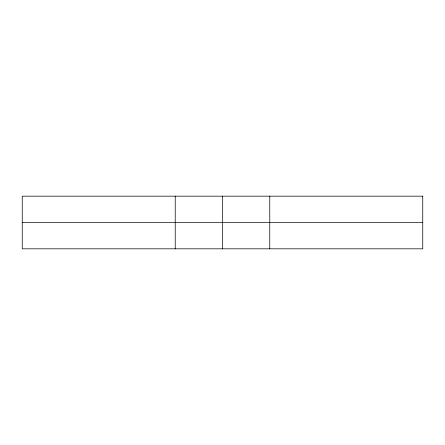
<?xml version="1.0" encoding="UTF-8"?>
<svg xmlns="http://www.w3.org/2000/svg" width="445" height="445" viewBox="0 0 445 445"><rect width="100%" height="100%" fill="white"/><g stroke="black" fill="none" stroke-linecap="round" stroke-linejoin="round"><path stroke-width="0.67" d="M22.25 222.5L422.75 222.5M269.77 196.178L269.77 248.822M222.5 196.178L222.5 248.822M175.23 196.178L175.23 248.822M422.75 196.178L22.25 196.178L22.25 248.822L422.75 248.822L422.75 196.178"/></g></svg>
